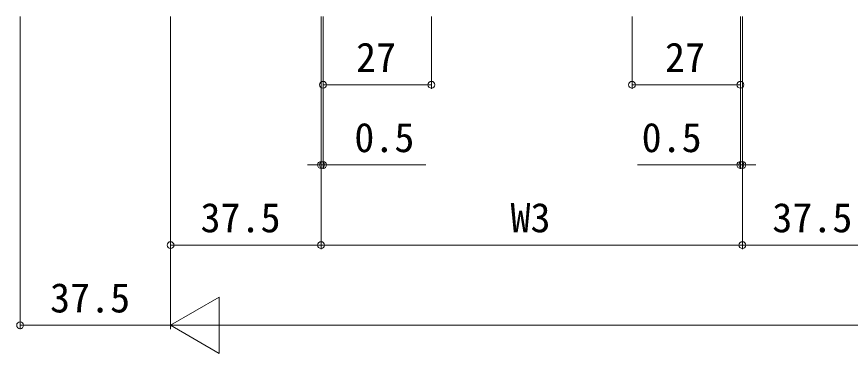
# Model space of a CAD drawing. Units: millimetres, scale not verified. Extents: x -1682 to -296, y -1188 to 1056.
# Drawn here: x -1317.1 to -1109.3, y 254.9 to 338.9 of the extents above; entities that cross this region are included whole.
import ezdxf
from ezdxf.enums import TextEntityAlignment as Align

# ---------------------------------------------------------------- set-up
doc = ezdxf.new("R2010")
doc.units = ezdxf.units.MM
doc.header["$LTSCALE"] = 4
doc.layers.add('0-6_YKK_D', color=6, linetype='Continuous', lineweight=9)
doc.styles.add('ＭＳ ゴシック', font='')
doc.styles.get('ＭＳ ゴシック').set_extended_font_data('MS Gothic')

msp = doc.modelspace()

# ---------------------------------------------------------------- linework, layer by layer
at = {"layer": '0-6_YKK_D'}
for p, q in [((-1316.24, 338.947), (-1316.24, 260.945)), ((-1278.74, 338.947), (-1278.74, 260.945)), ((-1278.74, 338.947), (-1278.74, 260.945)), ((-1278.74, 338.947), (-1278.74, 280.945)), ((-1241.24, 338.947), (-1241.24, 280.945)), ((-1241.24, 338.947), (-1241.24, 300.946)), ((-1241.24, 338.947), (-1241.24, 280.946)), ((-1240.74, 338.947), (-1240.74, 320.948)), ((-1240.74, 338.947), (-1240.74, 300.946)), ((-1213.74, 338.947), (-1213.74, 320.948)), ((-1163.74, 338.947), (-1163.74, 320.947)), ((-1136.74, 338.947), (-1136.74, 320.947)), ((-1136.74, 338.947), (-1136.74, 300.946)), ((-1136.24, 338.947), (-1136.24, 300.946)), ((-1136.24, 338.947), (-1136.24, 280.946)), ((-1136.24, 338.947), (-1136.24, 280.946)), ((-1240.74, 321.948), (-1213.74, 321.948)), ((-1136.74, 321.947), (-1163.74, 321.947)), ((-1241.24, 301.946), (-1244.64, 301.946)), ((-1136.24, 301.946), (-1132.84, 301.946)), ((-1241.24, 281.945), (-1278.74, 281.945)), ((-1136.24, 281.946), (-1241.24, 281.946)), ((-1136.24, 281.946), (-1098.74, 281.946)), ((-1278.74, 261.945), (-1266.615, 268.945)), ((-1266.615, 254.945), (-1266.615, 268.945)), ((-1316.24, 261.945), (-1278.74, 261.945)), ((-1278.74, 261.945), (-1254.491, 261.945)), ((-1278.74, 261.945), (-1266.615, 254.945)), ((-1264.74, 261.945), (-784.239, 261.945))]:
    msp.add_line(p, q, dxfattribs=at)
for points in [[(-1241.24, 301.946), (-1240.74, 301.946), (-1215.14, 301.946)], [(-1136.24, 301.946), (-1136.74, 301.946), (-1162.34, 301.946)]]:
    msp.add_lwpolyline(points, dxfattribs=at)
for centre in [(-1240.74, 321.948), (-1213.74, 321.948), (-1163.74, 321.947), (-1136.74, 321.947), (-1241.24, 301.946), (-1240.74, 301.946), (-1136.74, 301.946), (-1136.24, 301.946), (-1278.74, 281.945), (-1241.24, 281.946), (-1241.24, 281.945), (-1136.24, 281.946), (-1136.24, 281.946), (-1316.24, 261.945)]:
    msp.add_circle(centre, 0.85, dxfattribs=at)

# ---------------------------------------------------------------- texts
at = {"layer": '0-6_YKK_D', "color": 4, "style": 'ＭＳ ゴシック'}
for p in [(-1232.52, 322.948), (-1155.52, 322.947)]:
    msp.add_text('27', height=7.331, rotation=359.999, dxfattribs=at).set_placement(p, align=Align.BOTTOM_LEFT)
for s, p in [('0.5', (-1232.94, 302.946)), ('0.5', (-1161.34, 302.946)), ('37.5', (-1271.27, 282.945)), ('W3', (-1194.02, 282.946)), ('37.5', (-1128.77, 282.946)), ('37.5', (-1308.77, 262.945))]:
    msp.add_text(s, height=7.331, dxfattribs=at).set_placement(p, align=Align.BOTTOM_LEFT)

doc.saveas('drawing.dxf')
